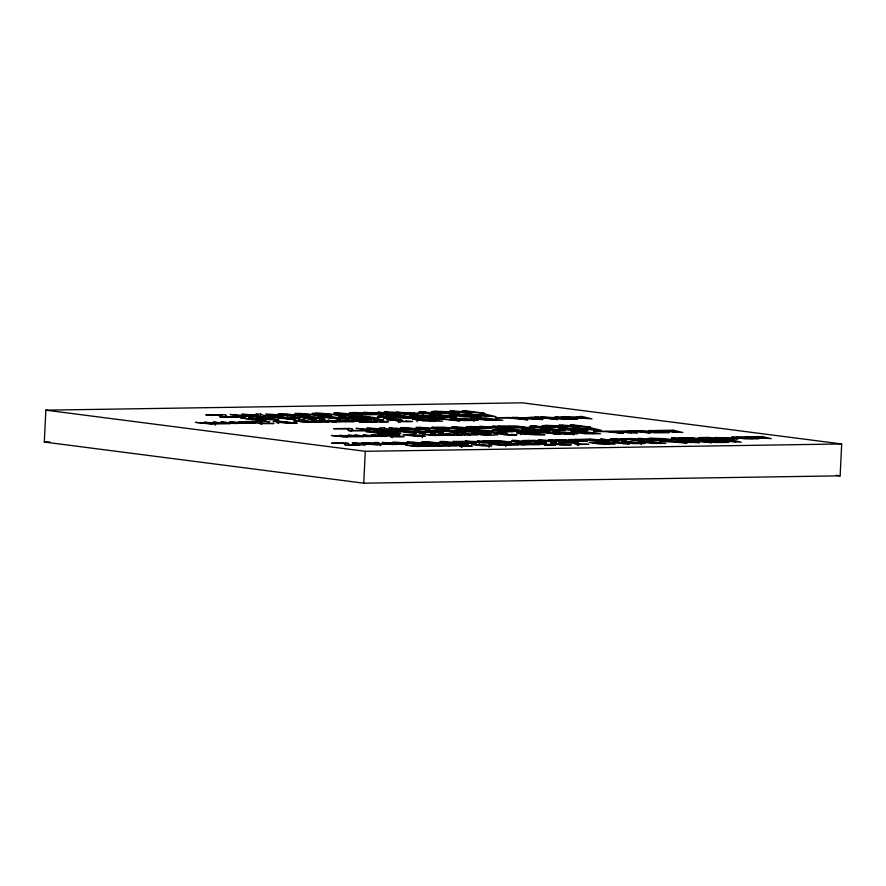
<?xml version="1.0" encoding="UTF-8"?>
<svg xmlns="http://www.w3.org/2000/svg" width="886" height="886" viewBox="0 0 886 886"><rect width="100%" height="100%" fill="white"/><g stroke="black" fill="none" stroke-linecap="round" stroke-linejoin="round"><path stroke-width="1.33" d="M44.3 442.036L45.862 410.163L522.253 402.82L841.7 443.964L840.138 475.837L363.747 483.18L44.3 442.036L49.826 441.948M215.431 425.225L215.531 423.098L204.378 422.223L213.471 423.508L211.134 423.652L195.485 422.367L210.491 423.995L230.438 423.729L213.316 422.09L222.452 423.375L215.531 423.098M220.359 417.195L220.47 415.069L205.785 414.847L222.364 414.593L225.686 415.025L226.805 416.708L239.397 416.963L224.457 417.195L221.6 416.83L220.47 415.069M225.686 415.025L225.587 417.151L222.264 416.719L222.364 414.593M241.823 417.527L241.922 415.401L230.138 414.471L237.791 415.456L240.881 416.941L245.632 416.863L243.118 415.866L243.019 417.993M252.432 419.931L252.532 417.804L270.928 419.599L256.563 417.749L260.395 417.683L278.636 420.03L256.331 418.58L265.113 420.241L258.933 420.341L240.693 417.993L258.878 419.776L248.567 417.871L252.532 417.804M259.465 421.371L259.365 423.497L261.514 423.973L261.625 421.847L259.465 421.371L245.754 421.592L256.774 421.88L256.375 422.655L257.139 422.987L262.821 423.641L273.973 423.508L262.677 423.198L261.337 422.91L261.625 421.847M260.694 414.006L263.242 415.335L278.282 416.365L263.519 415.744L265.368 416.564L260.595 416.641L258.081 415.401L241.723 414.294L257.527 414.958L255.755 414.083L260.694 414.006L260.595 416.132L262.289 417.018M260.705 423.741L260.816 421.614M261.78 424.239L261.879 422.124M277.252 423.198L277.362 421.071L297.198 423.165L285.746 423.154L273.054 421.393L277.362 421.071M278.614 423.574L278.713 421.448L292.402 423.032L277.85 421.526L278.713 421.448M299.014 420.817L299.125 418.69L279.876 417.384L299.379 418.314L294.163 417.162L298.283 417.096L316.524 419.455L304.308 418.469L304.086 419.643L298.538 419.731L299.125 418.69M299.224 415.534L299.335 413.408L324.863 415.645L301.738 414.061L310.244 415.877L301.528 416.01L285.923 414.438L294.717 416.11L289.822 416.187L273.497 414.604L283.11 416.287L278.968 416.354L265.678 413.928L287.751 415.556L278.16 413.74L282.634 413.662L305.869 415.944L294.927 413.474L299.335 413.408M299.379 418.314L299.28 420.44L299.678 417.871M304.197 420.595L304.308 418.469M309.07 419.012L309.17 416.885L312.226 416.896L321.419 417.561L310.942 417.417L325.073 419.322L305.781 417.24L309.17 416.885M310.587 419L310.687 416.874M316.357 415.224L316.457 413.097L319.181 413.075L343.391 415.357L317.731 413.629L331.242 415.545L327.122 415.612L312.171 413.463L316.457 413.097M345.474 445.104L345.573 442.978L331.541 443.199L343.967 443.388L344.931 444.872L347.345 445.182L359.982 444.982L349.328 444.772L348.386 443.343L345.573 442.978M348.918 428.436L348.807 430.563L351.875 430.95L351.986 428.835L348.918 428.436L333.612 428.669L347.168 428.868L348.209 430.496L350.856 430.84L364.633 430.618L353.016 430.386L351.986 428.835M348.276 445.47L348.386 443.343M351.465 414.703L351.576 412.577L355.762 412.511L368.521 413.197L354.732 413.186L377.037 414.526L364.002 414.748L359.616 414.36L372.109 414.426L349.35 412.976L351.576 412.577M353.747 414.648L353.846 412.522M363.747 483.18L365.309 451.317L45.862 410.163M366.87 431.305L366.97 429.178L356.094 428.326L363.16 429.234L366.018 430.596L370.392 430.53L368.078 429.61L383.627 430.33L366.97 429.178M370.924 422.389L370.857 420.13L359.838 419.831C363.315 422.113 376.517 415.335 375.863 422.489M375.708 420.086L375.609 422.212L373.449 421.736L373.549 419.621M374.8 421.98L374.9 419.853M377.901 444.606L378.012 442.479L373.826 442.546L375.321 443.299L361.953 442.734L375.797 443.664L377.923 444.706L381.966 444.65L380.393 443.952L392.886 444.484L380.16 443.609L378.012 442.479M380.393 415.246L380.504 413.12L363.769 412.411L378.865 413.341C368.078 414.438 403.285 415.113 400.361 414.482L378.001 412.2L385.609 413.175L380.504 413.12M380.061 445.736L380.16 443.609M386.65 429.123L386.54 431.249L384.192 430.009L384.302 427.894L379.74 427.96L381.368 428.78L366.782 428.159L381.888 429.178L384.203 430.319L388.611 430.253L386.905 429.5L400.538 430.064L386.65 429.123L384.302 427.894M390.482 434.583L392.465 435.015L392.642 436.133L399.309 436.41L398.058 436.133C413.009 436.676 396.219 437.141 393.572 436.676C387.171 435.868 385.2 434.539 377.824 434.771L390.482 434.583L390.372 436.709L392.365 437.141M391.623 436.92L391.723 434.805M392.343 437.717L392.465 435.015M392.609 437.396L392.708 435.27M395.477 414.681L395.588 412.555L401.336 412.743L396.695 412.344L413.164 413.651L405.013 413.773L395.588 412.555M398.523 422.578L398.634 420.451L402.587 420.761C396.939 420.939 409.243 421.891 406.065 420.994C425.324 421.825 394.669 422.168 397.072 420.673L386.75 419.61L401.801 419.875L391.656 419.831L398.634 420.451M400.062 422.522L400.162 420.396M404.437 429.699L404.548 427.573L426 429.677L415.899 427.406L419.964 427.34L443.532 429.4L422.179 427.938L430.031 429.61L421.991 429.732L407.582 428.292L415.711 429.832L411.182 429.909L396.12 428.436L404.991 429.998L401.159 430.053L388.899 427.816L409.277 429.322L400.417 427.639L404.548 427.573M412.632 444.65L412.732 442.524L432.313 443.875L410.694 441.981L406.973 442.036L416.232 444.119L396.563 442.192L392.786 442.258L400.904 443.797L382.22 442.413L393.462 444.473L396.972 444.418L388.843 442.989L402.654 444.329L406.796 444.263L399.353 442.856L419.931 444.063L412.732 442.524M414.26 412.954C431.382 416.398 386.573 412.931 384.269 411.835L414.26 412.954L414.15 415.08L411.868 414.803M415.124 418.258L415.224 416.132C416.342 414.604 429.666 416.896 432.922 417.206L415.224 416.132M416.099 415.346L416.198 413.23M417.14 421.747C416.354 414.515 433.044 423.22 435.513 420.85L417.24 419.621M419.864 429.466L419.964 427.34M419.909 433.996L420.285 431.46L415.191 430.806L435.834 432.922L424.549 432.014L424.35 433.099L419.233 433.176L419.765 432.224L402.011 431.006L420.008 431.87M420.174 433.586L420.285 431.46M423.286 414.615L423.386 412.488L426.077 412.444L419.2 411.558L441.56 413.851C442.003 414.87 403.673 412.821 423.386 412.488M422.301 437.739L422.412 435.613L410.163 434.395L403.03 434.594L414.737 436.222L425.313 436.233L422.412 435.613M424.449 434.14L424.549 432.014M425.092 443.842L425.191 441.715L447.984 443.631L426.266 442.158L437.706 443.786L434.218 443.842L421.57 442.025L425.191 441.715M434.007 413.43L434.107 411.303L436.089 411.259L450.775 411.813L459.679 413.275L445.293 413.474L431.404 411.691L434.107 411.303M435.978 413.374L436.089 411.259M452.037 418.148L452.148 416.021C451.018 414.925 413.84 414.604 436.111 415.944L434.871 415.534L451.472 416.752L438.681 416.841L441.483 417.073L456.589 416.974L452.148 416.021M452.569 420.496L452.668 418.369L454.651 418.325L469.336 418.879L478.241 420.341L463.854 420.54L449.966 418.757L452.668 418.369M454.54 420.44L454.651 418.325M455.227 414.426L455.326 412.3M459.812 446.455L459.912 444.329L448.316 444.506L457.641 444.761L457.951 445.691L462.747 446.245L472.194 446.134L462.625 445.88L461.506 445.636L461.739 444.728L459.912 444.329M461.052 444.528L460.953 446.655L461.861 447.087L461.96 444.96M461.617 447.386L461.739 444.728M470.178 428.647L470.289 426.52L483.834 427.141L471.042 427.019L472.393 427.318L491.697 428.37L479.658 428.58L475.605 428.215L487.134 428.281L466.114 426.786L470.289 426.52M473.788 421.492L473.899 419.366M479.282 443.853L479.381 441.726L465.228 441.139L482.704 442.956L496.182 442.889L477.266 440.951L483.712 441.782L479.381 441.726M485.606 416.331L485.705 414.216L481.331 414.283L483.789 414.836L465.228 414.526L496.005 416.686L485.705 414.216M489.482 433.01L489.593 430.884L486.979 430.585L474.309 429.898L465.815 430.363L480.721 431.094L471.396 430.53L479.824 430.408L488.529 431.526L475.915 431.626L480.478 431.98L493.314 431.759L489.593 430.884M489.083 447.397L489.183 445.27L471.418 444.34L482.15 445.835L491.841 445.846L489.183 445.27M489.57 442.867L489.67 440.752L491.475 440.696L504.012 441.173L511.565 442.38L499.339 442.579L482.571 440.652L489.67 440.752M491.664 433.332L491.763 431.205M491.365 442.823L491.475 440.696M494.986 435.07L495.097 432.944L506.006 433.298L507.235 433.42L497.866 433.376L507.955 434.24C502.75 434.406 514.101 435.281 511.178 434.45C528.942 435.225 500.656 435.535 502.86 434.151L493.336 433.176L495.097 432.944M496.182 435.037L496.293 432.911M497.489 435.026L497.6 432.9M505.762 446.633L505.862 444.506L496.426 443.764L504.123 444.85L502.152 444.982L488.895 443.886L501.598 445.27L518.476 445.038L503.99 443.653L511.72 444.739L505.862 444.506M507.844 443.72L507.944 441.593M509.483 443.952L509.594 441.826M520.913 434.694L521.012 432.567L528.167 432.457L545.012 434.627C545.145 435.923 503.259 432.999 521.012 432.567M525.83 431.227L525.941 429.101L533.095 428.99L549.929 431.161C550.073 432.457 508.187 429.522 525.941 429.101M534.38 428.614L534.48 426.487L536.96 426.454L530.603 425.634L551.247 427.75C551.657 428.691 516.272 426.797 534.48 426.487M546.097 427.473L546.197 425.346L559.753 425.867L567.981 427.218L554.691 427.395L541.878 425.756L546.197 425.346M546.884 428.004L546.994 425.878L548.124 425.756L563.064 426.974L554.104 426.997L546.994 425.878M554.082 434.162L554.193 432.036L556.02 431.991L569.576 432.501L577.794 433.852L564.515 434.029L551.69 432.39L554.193 432.036M555.91 434.107L556.02 431.991M557.316 419.864L557.427 417.738L540.693 417.04L555.788 417.97C545.001 419.067 580.208 419.731 577.284 419.111L554.924 416.819L562.532 417.804L557.427 417.738M562.233 428.846L562.344 426.731M563.861 428.447L563.961 426.321M566.01 428.746L566.11 426.631M573.674 435.081L573.785 432.955M576.465 444.661L576.564 442.535L564.969 442.712L574.283 442.967L574.604 443.897L579.4 444.451L588.847 444.34L579.278 444.074L578.148 443.831L578.392 442.934L576.564 442.535M577.705 442.734L577.606 444.861L578.503 445.281L578.613 443.155M578.27 445.592L578.392 442.934M604.806 442.158L605.16 439.655L600.498 439.057L619.425 440.984L609.081 440.154L608.892 441.15L604.208 441.217L604.695 440.342L588.415 439.234L604.917 440.032M605.06 441.782L605.16 439.655M623.29 443.919L623.401 441.793L625.073 441.749L637.499 442.214L645.03 443.454L632.859 443.62L621.108 442.114L623.401 441.793M624.973 443.875L625.073 441.749M627.886 433.044L627.997 430.917L609.092 431.205L637.499 433.199L627.997 430.917M641.254 444.761L641.353 442.635M649.859 440.397L649.959 438.282L651.897 438.227L663.57 438.603L672.109 439.921L660.336 440.12L656.161 439.799L667.723 439.711L659.738 438.681L652.018 438.791L660.568 439.323L646.902 438.648L649.959 438.282M651.797 440.342L651.897 438.227M668.587 441.25L668.697 439.124M673.205 432.346L673.305 430.219L654.411 430.507L682.807 432.501L673.305 430.219M690.947 442.889L691.047 440.763L673.725 441.029L699.763 442.856L691.047 440.763M734.073 440.209L734.173 438.083L714.958 437.529L733.608 438.703L722.788 438.78L727.395 439.124L737.938 438.891L734.173 438.083M515.84 441.66L524.944 442.07M495.916 427.705L506.57 428.027M375.974 420.363L375.431 421.149L383.117 421.592L381.766 421.304C402.687 421.88 368.654 423.231 371.024 420.263M524.9 427.65L517.723 426.531L508.808 426.554L524.9 427.65L508.808 426.554M563.551 428.979L574.604 429.411M593.332 442.767L598.659 442.568L608.881 443.886L593.332 442.767L608.881 443.886M702.365 437.972L707.692 437.773L717.915 439.091L702.365 437.972L717.915 439.091M571.548 429.898L581.305 430.275M743.819 438.216L752.768 438.559M455.969 418.812L455.36 418.989L463.212 420.108L472.925 420.086L455.969 418.812L472.293 420.263M557.228 432.446L556.674 432.612L563.917 433.642L572.888 433.608L557.228 432.446L571.57 433.83M407.449 434.716L420.883 436.111M476.458 433.608L489.349 435.092M475.727 444.418L487.787 445.736M506.493 442.335L500.313 441.239L493.081 441.073L506.493 442.335L492.14 441.261L497.013 441.416M541.346 441.793L541.878 441.649L535.233 440.707L527.015 440.73L541.346 441.793L528.178 440.53M535 426.93L544.602 427.44M558.922 418.314L570.075 418.768M480.644 442.214L490.091 442.601M576.697 432.135L575.978 432.246L587.219 432.601M644.022 441.881L643.38 441.981L653.68 442.313M736.975 437.341L736.332 437.44L746.632 437.773M584.826 433.055L583.896 433.154L593.919 433.464M651.476 442.723L650.623 442.823L659.815 443.1M653.314 431.936L651.941 432.025L662.562 432.401M714.26 441.704L712.975 441.837L722.743 442.125M219.495 416.763L222.264 416.719M370.702 421.78L373.449 421.736M381.91 430.053L384.192 430.009M538.356 434.317C528.2 434.993 503.082 430.884 538.356 434.317L521.489 433.188M365.309 451.317L841.7 443.964M637.278 443.465L640.534 443.233L625.671 442.313L637.278 443.465L629.99 442.103M546.85 425.978L562.92 427.074M241.922 415.401L259.963 416.653L243.118 415.866M414.548 415.888L432.922 417.206M418.037 419.399L433.664 420.872M605.16 441.294L607.741 441.616M836.03 475.306L840.138 475.837M418.89 432.877L425.369 433.708M299.479 419.388L304.695 420.064M279.478 421.459L288.77 422.999M476.458 442.922L465.416 443.122L461.706 442.779L472.282 442.845L453.012 441.472L464.751 441.405L469.248 441.804L457.519 441.693L476.458 442.922M347.024 420.174L366.427 421.847L359.04 421.969L362.319 422.389L372.663 422.223L365.165 420.972L351.664 420.44L361.831 420.473L359.074 420.219L347.024 420.174M534.003 443.321L550.416 444.728L544.181 444.827L546.95 445.182L555.699 445.049L537.935 443.543L546.54 443.565L544.203 443.354L534.003 443.321M423.586 413.031L434.35 413.518L423.586 413.031M381.644 413.729L393.151 414.15L381.644 413.729M241.59 423.298L234.125 423.53L220.824 421.969L236.484 423.264L238.821 423.109L229.718 421.836L247.803 422.976L238.655 421.692L242.565 421.636L255.788 423.342L241.59 423.298M314.486 422.168L307.01 422.4L293.72 420.85L309.369 422.146L311.706 421.991L302.613 420.706L320.688 421.858L311.551 420.573L315.46 420.507L328.673 422.212L314.486 422.168M339.825 421.78L332.361 422.013L319.06 420.451L334.72 421.747L337.057 421.603L327.953 420.318L346.038 421.459L336.89 420.185L340.8 420.119L354.023 421.825L339.825 421.78M350.59 436.72L343.69 436.931L331.419 435.491L345.872 436.687L348.032 436.543L339.626 435.369L356.316 436.421L347.877 435.236L351.487 435.181L363.692 436.754L350.59 436.72M373.981 436.355L367.092 436.565L354.81 435.126L369.263 436.322L371.422 436.189L363.027 435.004L379.717 436.056L371.278 434.882L374.889 434.827L387.082 436.388L373.981 436.355M423.353 446.289L417.029 446.478L405.777 445.171L419.023 446.256L421.005 446.134L413.308 445.049L428.602 446.023L420.861 444.938L424.172 444.883L435.358 446.322L423.353 446.289M441.261 435.314L434.373 435.524L422.101 434.096L436.554 435.292L438.703 435.148L430.308 433.963L446.998 435.026L438.559 433.841L442.169 433.786L454.363 435.358L441.261 435.314M444.794 445.957L438.47 446.145L427.229 444.838L440.475 445.935L442.446 445.802L434.749 444.717L450.044 445.691L442.313 444.606L445.625 444.55L456.799 445.99L444.794 445.957M464.663 434.96L457.763 435.17L445.492 433.73L459.945 434.926L462.104 434.782L453.698 433.608L470.388 434.661L461.949 433.475L465.56 433.42L477.764 434.993L464.663 434.96M527.912 444.672L521.599 444.872L510.347 443.554L523.593 444.65L525.564 444.517L517.867 443.432L533.173 444.407L525.431 443.321L528.743 443.266L539.928 444.706L527.912 444.672M471.85 433.42L483.468 435.159L494.045 435.17L482.493 433.553L471.85 433.42M426.111 430.729L443.72 432.8L430.674 431.039L440.342 431.172L438.98 431.006L426.111 430.729M610.509 438.98L626.646 440.874L614.696 439.268L623.556 439.39L622.304 439.234L610.509 438.98M560.406 430.43L548.6 430.507L565.124 430.629L552.343 428.979L540.061 429.145L551.524 429.278L560.406 430.43M436.942 411.824L444.65 413.042L454.363 413.02L446.511 411.912L436.942 411.824M449.346 414.914L464.917 416.929L481.275 416.907L463.035 414.559L449.346 414.914M470.931 418.258L486.503 420.274L502.86 420.252L484.62 417.904L470.931 418.258M558.435 428.724L572.81 430.596L587.916 430.574L571.071 428.403L558.435 428.724M571.049 431.925L585.424 433.786L600.52 433.775L583.686 431.604L571.049 431.925M638.85 441.693L652.03 443.399L665.873 443.377L650.435 441.394L638.85 441.693M731.803 437.152L744.982 438.858L758.826 438.836L743.387 436.853L731.803 437.152M511.2 441.405L519.163 442.424L531.046 442.347L515.608 440.364L512.119 440.42L517.945 441.162L511.2 441.405M491.353 427.451L498.508 428.403L513.215 428.326L496.381 426.166L492.583 426.221L499.604 427.13L479.448 426.421L493.38 427.285L491.353 427.451M647.345 431.836L654.51 432.778L669.218 432.711L652.384 430.541L648.574 430.596L655.607 431.504L635.45 430.806L649.383 431.659L647.345 431.836M708.789 441.605L715.356 442.479L728.846 442.413L713.407 440.42L709.919 440.475L716.364 441.306L697.88 440.663L710.65 441.45L708.789 441.605M432.014 427.274L445.614 429.378L449.423 429.311L436.942 427.539L460.631 429.145L444.074 427.218L432.014 427.274M373.615 417.937L359.949 418.048L378.798 418.192L365.231 416.409L349.006 416.686L356.272 417.616L365.154 417.483L355.053 416.863L364.179 416.73L373.615 417.937M546.374 441.859L534.203 442.036L522.452 440.519L534.646 440.331L546.374 441.859M529.994 427.783L516.66 427.993L498.364 425.889L517.169 426.133L529.994 427.783M454.883 415.18L466.867 415.645L454.883 415.18M476.469 418.524L488.452 418.989L476.469 418.524M409.864 415.523L421.149 417.35L440.132 417.55L421.891 415.191L409.864 415.523M412.455 419.167L423.741 420.983L442.723 421.182L424.483 418.834L412.455 419.167M589.367 442.457L598.914 443.997L614.984 444.163L599.545 442.18L589.367 442.457M698.401 437.662L707.947 439.212L724.006 439.378L708.578 437.385L698.401 437.662M526.583 429.566L534.424 430.751L543.284 430.851L532.132 429.411L526.583 429.566M463.544 416.176L474.121 416.586L463.544 416.176M485.129 419.521L495.706 419.931L485.129 419.521M337.943 412.81L333.823 412.876L348.973 414.825L342.937 414.925L346.027 415.324L362.241 415.069L337.943 412.81M453.975 411.026L449.844 411.093L468.085 413.441L471.917 413.374L459.734 411.813L484.277 413.186L466.025 410.838L462.204 410.894L474.099 412.433L453.975 411.026M277.639 417.417L263.275 417.638L276.598 417.882L295.736 419.754L277.639 417.417M322.238 416.73L318.118 416.797L340.479 419.078L322.238 416.73M330.489 416.608L326.369 416.664L344.61 419.023L348.73 418.956L341.553 418.026L360.923 418.768L342.683 416.42L338.563 416.475L346.537 417.505L338.463 417.627L330.489 416.608M382.254 415.811L378.134 415.866L385.886 416.863L377.37 416.996L393.284 417.827L383.416 417.97L386.506 418.369L400.494 418.159L382.254 415.811M401.292 415.512L385.775 415.755L400.239 415.977L405.212 416.608L394.968 416.774L412.322 417.527L401.314 417.694L404.404 418.092L419.532 417.86L401.292 415.512M485.606 415.257L480.035 415.335L489.615 416.165L485.606 415.257M266.044 421.271L262.134 421.337L269.543 421.725L266.044 421.271M380.138 419.51L376.229 419.576L383.638 419.964L380.138 419.51M441.771 418.569L427.406 418.79L440.719 419.023L459.856 420.894L441.771 418.569M509.849 417.516L495.495 417.738L508.808 417.97L527.945 419.842L509.849 417.516M516.638 417.406L512.152 417.483L542.919 419.632L532.619 417.162L522.563 417.915L516.638 417.406M538.599 417.073L534.48 417.14L556.84 419.421L538.599 417.073M565.722 416.653L561.237 416.719L592.014 418.879L581.714 416.409L571.647 417.162L565.722 416.653M532.519 418.203L526.948 418.292L536.539 419.122L532.519 418.203M581.615 417.45L576.044 417.539L585.624 418.358L581.615 417.45M455.603 426.786L451.805 426.853L465.792 428.647L460.211 428.735L463.068 429.101L478.03 428.868L455.603 426.786M562.71 425.136L558.9 425.202L575.734 427.362L579.267 427.307L568.026 425.867L590.674 427.141L573.84 424.97L570.307 425.025L581.282 426.432L562.71 425.136M369.362 431.515L365.829 431.571L382.674 433.741L388.378 433.653L380.271 432.113L400.86 433.453L384.026 431.283L380.493 431.338L393.749 433.055L373.106 431.46L382.619 433.221L369.362 431.515M399.94 431.039L386.684 431.249L398.977 431.471L416.641 433.199L399.94 431.039M441.106 430.408L437.307 430.463L457.94 432.578L441.106 430.408M448.726 430.286L444.916 430.352L461.761 432.512L465.56 432.457L458.937 431.604L476.823 432.29L459.978 430.12L456.179 430.175L463.533 431.128L448.726 430.286M496.503 429.555L492.705 429.61L499.859 430.53L491.996 430.651L506.692 431.416L497.578 431.56L500.435 431.925L513.348 431.726L496.503 429.555M514.079 429.278L499.759 429.5L513.116 429.71L517.701 430.297L508.243 430.441L524.268 431.139L514.101 431.305L516.959 431.67L530.924 431.449L514.079 429.278M577.24 428.303L573.098 428.37L601.505 430.363L592.003 428.082L577.24 428.303M591.903 429.045L586.765 429.123L595.613 429.887L591.903 429.045M396.563 434.483L392.952 434.539L399.785 434.904L396.563 434.483M487.234 433.088L483.623 433.143L490.467 433.509L487.234 433.088M544.126 432.213L530.869 432.412L543.162 432.634L560.827 434.361L544.126 432.213M606.976 431.238L593.72 431.449L606.013 431.67L623.678 433.398L606.976 431.238M633.501 430.829L629.702 430.895L650.346 432.999L633.501 430.829M627.897 431.881L622.758 431.958L631.607 432.722L627.897 431.881M673.216 431.183L668.077 431.26L676.915 432.025L673.216 431.183M355.629 442.823L352.152 442.878L358.631 443.72L361.244 444.971L365.265 444.905L363.138 444.063L377.392 444.717L355.629 442.823M443.365 441.472L439.888 441.527L452.713 443.177L447.596 443.255L450.21 443.598L463.932 443.388L443.365 441.472M541.556 439.965L538.057 440.01L553.495 442.003L556.729 441.959L546.418 440.63L567.184 441.793L551.756 439.799L548.512 439.855L558.579 441.15L541.556 439.965M558.49 439.7L555.245 439.755L570.684 441.737L575.911 441.66L568.48 440.253L587.363 441.483L571.924 439.489L568.69 439.545L580.839 441.106L561.912 439.644L570.639 441.261L558.49 439.7M586.521 439.268L574.361 439.456L601.827 441.239L586.521 439.268M624.253 438.681L620.765 438.736L639.692 440.674L624.253 438.681M631.231 438.581L627.753 438.636L643.181 440.619L646.669 440.563L640.6 439.788L656.991 440.408L641.553 438.415L638.064 438.47L644.82 439.345L631.231 438.581M675.032 437.905L671.544 437.961L678.111 438.803L670.901 438.913L684.369 439.611L676.018 439.733L678.632 440.076L690.471 439.888L675.032 437.905M691.146 437.651L678.011 437.861L690.26 438.038L694.458 438.581L685.797 438.714L700.483 439.356L691.169 439.5L693.782 439.844L706.585 439.644L691.146 437.651M749.035 436.765L745.248 436.82L771.285 438.648L762.569 436.554L749.035 436.765M762.481 437.44L757.774 437.507L765.881 438.205L762.481 437.44M465.482 444.24L462.182 444.296L468.45 444.628L465.482 444.24M553.706 442.889L550.516 442.934L559.941 444.982L571.26 444.805L560.982 444.573L553.706 442.889M562.023 442.756L558.712 442.812L564.98 443.133L562.023 442.756M614.175 441.948L602.015 442.136L629.481 443.919L614.175 441.948M671.787 441.062L659.627 441.25L687.093 443.033L671.787 441.062M696.108 440.685L692.619 440.741L711.536 442.679L696.108 440.685M719.055 440.331L715.268 440.397L741.305 442.214L732.589 440.12L719.055 440.331M690.969 441.649L686.251 441.726L694.358 442.424L690.969 441.649M732.5 441.006L727.794 441.084L735.901 441.782L732.5 441.006"/></g></svg>
